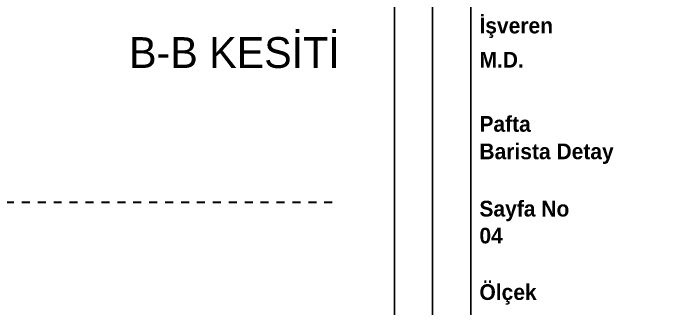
# Model space of a CAD drawing. Header units: millimetres. Extents: x 106699 to 122058, y 158555 to 162844.
# Drawn here: x 108837 to 109360, y 159953 to 160185 of the extents above; entities that cross this region are included whole.
import ezdxf
from ezdxf.enums import TextEntityAlignment as Align

# ---------------------------------------------------------------- set-up
doc = ezdxf.new("R2010")
doc.units = ezdxf.units.MM
doc.linetypes.add('Dash', pattern=[0.25, 0.125, -0.125])
doc.layers.add('300_Z4_STR_F03$0$AUDIT_D_220920114151-103', color=251, linetype='Continuous', lineweight=5)
doc.layers.add('G-ANNO-SCHD', color=231, linetype='Continuous', lineweight=9)
doc.layers.add('area', color=200, linetype='Continuous', plot=False)
doc.styles.get("Standard").update_dxf_attribs({"font": 'arial.ttf'})
doc.styles.add('TAKSİM', font='GOTHIC.TTF', dxfattribs={"height": 20})

# ---------------------------------------------------------------- blocks, each defined once
blk = doc.blocks.new('Layout1')
at = {"layer": 'area'}
for points in [[(0, 1485), (0, 0), (2100, 0), (2100, 1485)], [(25.54, 1459.46), (25.54, 25.54), (2074.46, 25.54), (2074.46, 1459.46)]]:
    blk.add_lwpolyline(points, close=True, dxfattribs=at)
at = {"char_height": 10.5, "attachment_point": 1}
for s, insert in [('{\\fManrope|b1|i0|c162|p2;İşveren}', (31.31, 578.61)), ('{\\fManrope Light|b1|i0|c162|p2;M.D.}', (31.31, 555.75)), ('{\\fManrope|b1|i0|c162|p2;Ölçek}', (31.31, 400.35))]:
    blk.add_mtext_dynamic_manual_height_columns(s, width=184.4275, gutter_width=62.5, heights=[0], dxfattribs=dict(at, insert=insert))

msp = doc.modelspace()

# ---------------------------------------------------------------- linework, layer by layer
at = {"layer": 'G-ANNO-SCHD', "linetype": 'Dash', "lineweight": 30, "ltscale": 50}
msp.add_line((109087.39, 160036.37), (108648.83, 160036.37), dxfattribs=at)

# ---------------------------------------------------------------- block references
at = {"xscale": 1.174797441050893, "yscale": 1.174797441050893, "zscale": 1.174797441050893}
for p in [(106699.08, 159501.7), (109166.15, 159501.7)]:
    msp.add_blockref('Layout1', p, dxfattribs=at)

# ---------------------------------------------------------------- texts
at = {"char_height": 12.3354, "attachment_point": 1}
for s, width, insert in [('{\\fManrope|b1|i0|c162|p2;Pafta}', 216.665, (109202.93, 160104.17)), ('{\\fManrope Light|b1|i0|c162|p2;Barista Detay}', 231.7377, (109202.92, 160082.59)), ('{\\fManrope|b1|i0|c162|p2;Sayfa No}', 216.665, (109202.93, 160037.59)), ('{\\fManrope Light|b1|i0|c162|p2;04}', 216.665, (109202.93, 160016.44))]:
    msp.add_mtext_dynamic_manual_height_columns(s, width=width, gutter_width=73.42, heights=[0], dxfattribs=dict(at, insert=insert))
at = {"layer": '300_Z4_STR_F03$0$AUDIT_D_220920114151-103', "color": 214, "lineweight": 30, "ltscale": 10, "true_color": 0xae1ea2, "style": 'TAKSİM'}
msp.add_text('B-B KESİTİ', height=24.192, dxfattribs=at).set_placement((109010.55, 160141.98, -0.04), align=Align.CENTER)

doc.saveas('drawing.dxf')
